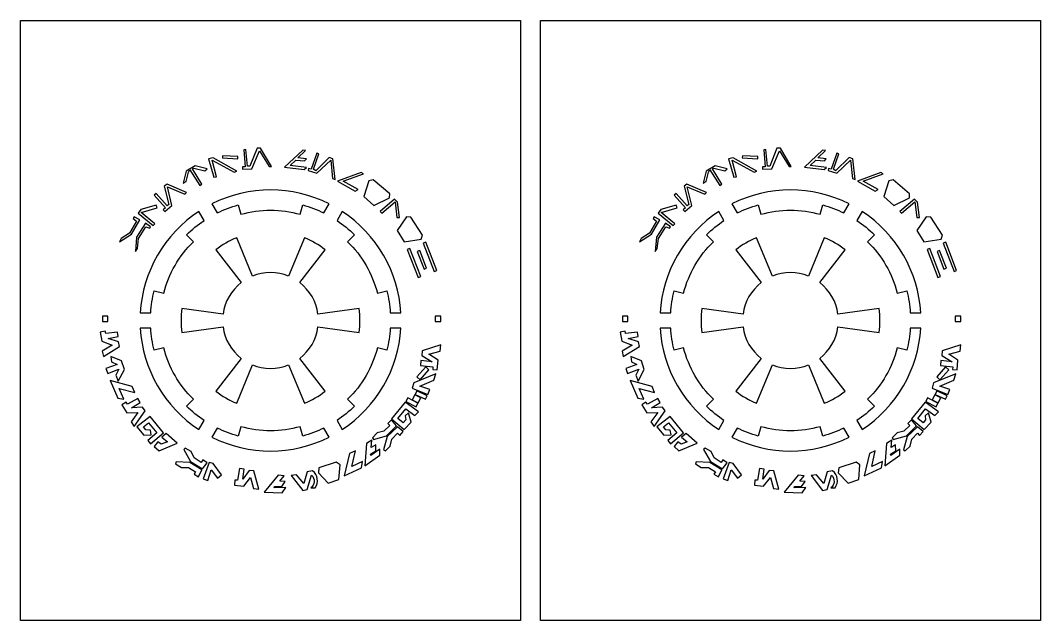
# Model space of a CAD drawing. Header units: millimetres. Extents: x -735 to -212, y 315 to 600.
# Drawn here: x -470.5 to -211.5, y 447.4 to 599.8 of the extents above; entities that cross this region are included whole.
import ezdxf

# ---------------------------------------------------------------- set-up
doc = ezdxf.new("R2010")
doc.units = ezdxf.units.MM
doc.layers.add('1', color=1, linetype='Continuous')

msp = doc.modelspace()

# ---------------------------------------------------------------- linework, layer by layer
at = {"layer": '1', "color": 1}
for p, q in [((-470.52, 447.39), (-470.52, 599.79)), ((-470.52, 599.79), (-343.52, 599.79)), ((-343.52, 599.79), (-343.52, 447.39)), ((-338.52, 447.39), (-338.52, 599.79)), ((-338.52, 599.79), (-211.52, 599.79)), ((-211.52, 599.79), (-211.52, 447.39)), ((-410.44, 567.31), (-412.24, 562.77)), ((-409.56, 567.33), (-410.44, 567.31)), ((-406.81, 562.69), (-409.56, 567.33)), ((-278.44, 567.31), (-280.24, 562.77)), ((-277.56, 567.33), (-278.44, 567.31)), ((-274.81, 562.69), (-277.56, 567.33)), ((-421.58, 564.91), (-422.74, 564.62)), ((-415.58, 561.54), (-421.58, 564.91)), ((-419.22, 565.42), (-419.25, 564.87)), ((-419.25, 564.87), (-415.31, 564.67)), ((-415.29, 565.22), (-419.22, 565.42)), ((-415.31, 564.67), (-415.29, 565.22)), ((-413.25, 566.98), (-413.8, 566.9)), ((-413.8, 566.9), (-413.44, 562.64)), ((-412.88, 562.78), (-413.25, 566.98)), ((-411.79, 562.14), (-409.83, 566.68)), ((-409.83, 566.68), (-407.38, 562.68)), ((-398.85, 566.84), (-403.49, 562.53)), ((-400.06, 564.86), (-398.11, 566.72)), ((-397.92, 564.64), (-400.06, 564.86)), ((-398.11, 566.72), (-398.85, 566.84)), ((-398.42, 564.14), (-397.92, 564.64)), ((-395.29, 566.08), (-396.7, 562.05)), ((-396.07, 561.98), (-394.76, 565.93)), ((-392.11, 564.95), (-395.55, 561.61)), ((-394.76, 565.93), (-395.29, 566.08)), ((-391.2, 564.63), (-392.11, 564.95)), ((-390.61, 559.36), (-391.2, 564.63)), ((-289.58, 564.91), (-290.74, 564.62)), ((-283.58, 561.54), (-289.58, 564.91)), ((-287.22, 565.42), (-287.25, 564.87)), ((-287.25, 564.87), (-283.31, 564.67)), ((-283.29, 565.22), (-287.22, 565.42)), ((-283.31, 564.67), (-283.29, 565.22)), ((-281.25, 566.98), (-281.8, 566.9)), ((-281.8, 566.9), (-281.44, 562.64)), ((-280.88, 562.78), (-281.25, 566.98)), ((-279.79, 562.14), (-277.83, 566.68)), ((-277.83, 566.68), (-275.38, 562.68)), ((-266.85, 566.84), (-271.49, 562.53)), ((-268.06, 564.86), (-266.11, 566.72)), ((-265.92, 564.64), (-268.06, 564.86)), ((-266.11, 566.72), (-266.85, 566.84)), ((-266.42, 564.14), (-265.92, 564.64)), ((-263.29, 566.08), (-264.7, 562.05)), ((-264.07, 561.98), (-262.76, 565.93)), ((-260.11, 564.95), (-263.55, 561.61)), ((-262.76, 565.93), (-263.29, 566.08)), ((-259.2, 564.63), (-260.11, 564.95)), ((-258.61, 559.36), (-259.2, 564.63)), ((-426.13, 562.89), (-428.45, 561.5)), ((-426.81, 562.12), (-426.48, 562.25)), ((-424.45, 558.19), (-426.81, 562.12)), ((-426.48, 562.25), (-423.7, 561.58)), ((-423.12, 562.12), (-426.13, 562.89)), ((-423.7, 561.58), (-423.12, 562.12)), ((-422.74, 564.62), (-421.38, 559.95)), ((-420.75, 560.09), (-421.82, 564.29)), ((-421.82, 564.29), (-416.25, 561.28)), ((-413.44, 562.64), (-414.13, 562.64)), ((-414.13, 562.64), (-414.13, 562.04)), ((-414.13, 562.04), (-411.79, 562.14)), ((-412.24, 562.77), (-412.88, 562.78)), ((-407.38, 562.68), (-406.81, 562.69)), ((-403.49, 562.53), (-398.44, 561.95)), ((-402.01, 562.94), (-400.62, 564.34)), ((-397.89, 562.43), (-402.01, 562.94)), ((-400.62, 564.34), (-398.42, 564.14)), ((-398.44, 561.95), (-397.89, 562.43)), ((-397.39, 562.21), (-397.49, 561.71)), ((-396.7, 562.05), (-397.39, 562.21)), ((-395.29, 560.99), (-391.74, 564.32)), ((-391.74, 564.32), (-391.25, 559.68)), ((-294.13, 562.89), (-296.45, 561.5)), ((-294.81, 562.12), (-294.48, 562.25)), ((-292.45, 558.19), (-294.81, 562.12)), ((-294.48, 562.25), (-291.7, 561.58)), ((-291.12, 562.12), (-294.13, 562.89)), ((-291.7, 561.58), (-291.12, 562.12)), ((-290.74, 564.62), (-289.38, 559.95)), ((-288.75, 560.09), (-289.82, 564.29)), ((-289.82, 564.29), (-284.25, 561.28)), ((-281.44, 562.64), (-282.13, 562.64)), ((-282.13, 562.64), (-282.13, 562.04)), ((-282.13, 562.04), (-279.79, 562.14)), ((-280.24, 562.77), (-280.88, 562.78)), ((-275.38, 562.68), (-274.81, 562.69)), ((-271.49, 562.53), (-266.44, 561.95)), ((-270.01, 562.94), (-268.62, 564.34)), ((-265.89, 562.43), (-270.01, 562.94)), ((-268.62, 564.34), (-266.42, 564.14)), ((-266.44, 561.95), (-265.89, 562.43)), ((-265.39, 562.21), (-265.49, 561.71)), ((-264.7, 562.05), (-265.39, 562.21)), ((-263.29, 560.99), (-259.74, 564.32)), ((-259.74, 564.32), (-259.25, 559.68)), ((-428.45, 561.5), (-429.19, 558.5)), ((-428.46, 558.86), (-427.84, 561.27)), ((-427.84, 561.27), (-427.48, 561.83)), ((-427.48, 561.83), (-424.98, 557.86)), ((-421.38, 559.95), (-420.75, 560.09)), ((-416.25, 561.28), (-415.58, 561.54)), ((-397.49, 561.71), (-395.29, 560.99)), ((-395.55, 561.61), (-396.07, 561.98)), ((-391.25, 559.68), (-390.61, 559.36)), ((-384.05, 561.17), (-389.98, 559.01)), ((-388.57, 559.01), (-383.45, 560.85)), ((-383.45, 560.85), (-384.05, 561.17)), ((-296.45, 561.5), (-297.19, 558.5)), ((-296.46, 558.86), (-295.84, 561.27)), ((-295.84, 561.27), (-295.48, 561.83)), ((-295.48, 561.83), (-292.98, 557.86)), ((-289.38, 559.95), (-288.75, 560.09)), ((-284.25, 561.28), (-283.58, 561.54)), ((-265.49, 561.71), (-263.29, 560.99)), ((-263.55, 561.61), (-264.07, 561.98)), ((-259.25, 559.68), (-258.61, 559.36)), ((-252.05, 561.17), (-257.98, 559.01)), ((-256.57, 559.01), (-251.45, 560.85)), ((-251.45, 560.85), (-252.05, 561.17)), ((-433.29, 558.22), (-434.01, 557.66)), ((-434.01, 557.66), (-432.86, 553.02)), ((-428.35, 556.06), (-433.29, 558.22)), ((-432.07, 552.79), (-433.21, 557.52)), ((-433.21, 557.52), (-428.8, 555.63)), ((-429.19, 558.5), (-428.46, 558.86)), ((-424.98, 557.86), (-424.45, 558.19)), ((-389.98, 559.01), (-385.49, 556.46)), ((-384.76, 556.84), (-388.57, 559.01)), ((-382.06, 559.06), (-383.32, 555.07)), ((-380.95, 559.31), (-382.06, 559.06)), ((-376.77, 555.75), (-380.95, 559.31)), ((-301.29, 558.22), (-302.01, 557.66)), ((-302.01, 557.66), (-300.86, 553.02)), ((-296.35, 556.06), (-301.29, 558.22)), ((-300.07, 552.79), (-301.21, 557.52)), ((-301.21, 557.52), (-296.8, 555.63)), ((-297.19, 558.5), (-296.46, 558.86)), ((-292.98, 557.86), (-292.45, 558.19)), ((-257.98, 559.01), (-253.49, 556.46)), ((-252.76, 556.84), (-256.57, 559.01)), ((-250.06, 559.06), (-251.32, 555.07)), ((-248.95, 559.31), (-250.06, 559.06)), ((-244.77, 555.75), (-248.95, 559.31)), ((-436.03, 555.87), (-436.54, 555.44)), ((-436.54, 555.44), (-433.65, 552.21)), ((-433.26, 552.72), (-436.03, 555.87)), ((-428.8, 555.63), (-428.35, 556.06)), ((-385.49, 556.46), (-384.76, 556.84)), ((-383.32, 555.07), (-380.8, 552.83)), ((-380.8, 552.83), (-376.82, 554.7)), ((-375.56, 554.36), (-379.22, 551.23)), ((-376.82, 554.7), (-376.77, 555.75)), ((-374.8, 553.65), (-375.56, 554.36)), ((-304.03, 555.87), (-304.54, 555.44)), ((-304.54, 555.44), (-301.65, 552.21)), ((-301.26, 552.72), (-304.03, 555.87)), ((-296.8, 555.63), (-296.35, 556.06)), ((-253.49, 556.46), (-252.76, 556.84)), ((-251.32, 555.07), (-248.8, 552.83)), ((-248.8, 552.83), (-244.82, 554.7)), ((-243.56, 554.36), (-247.22, 551.23)), ((-244.82, 554.7), (-244.77, 555.75)), ((-242.8, 553.65), (-243.56, 554.36)), ((-439.91, 551.75), (-440.63, 550.82)), ((-436.07, 552.85), (-439.91, 551.75)), ((-439.83, 550.99), (-435.82, 552.16)), ((-435.82, 552.16), (-436.07, 552.85)), ((-433.65, 552.21), (-434.27, 551.69)), ((-434.27, 551.69), (-433.86, 551.24)), ((-433.86, 551.24), (-432.07, 552.79)), ((-432.86, 553.02), (-433.26, 552.72)), ((-421.89, 553.21), (-420.55, 550.89)), ((-415.23, 552.93), (-414.56, 550.55)), ((-399.48, 550.55), (-398.81, 552.93)), ((-393.49, 550.89), (-392.15, 553.21)), ((-378.79, 550.83), (-375.41, 553.73)), ((-375.41, 553.73), (-374.93, 549.72)), ((-374.3, 549.74), (-374.8, 553.65)), ((-307.91, 551.75), (-308.63, 550.82)), ((-304.07, 552.85), (-307.91, 551.75)), ((-307.83, 550.99), (-303.82, 552.16)), ((-303.82, 552.16), (-304.07, 552.85)), ((-301.65, 552.21), (-302.27, 551.69)), ((-302.27, 551.69), (-301.86, 551.24)), ((-301.86, 551.24), (-300.07, 552.79)), ((-300.86, 553.02), (-301.26, 552.72)), ((-289.89, 553.21), (-288.55, 550.89)), ((-283.23, 552.93), (-282.56, 550.55)), ((-267.48, 550.55), (-266.81, 552.93)), ((-261.49, 550.89), (-260.15, 553.21)), ((-246.79, 550.83), (-243.41, 553.73)), ((-243.41, 553.73), (-242.93, 549.72)), ((-242.3, 549.74), (-242.8, 553.65)), ((-442.3, 545.47), (-440.22, 549.18)), ((-441.61, 549.92), (-441.86, 549.52)), ((-441.86, 549.52), (-441.06, 548.85)), ((-440.22, 549.18), (-441.61, 549.92)), ((-440.63, 550.82), (-436.8, 547.73)), ((-436.4, 548.17), (-439.83, 550.99)), ((-423.9, 548.96), (-425.23, 551.27)), ((-388.8, 551.27), (-390.14, 548.96)), ((-379.22, 551.23), (-378.79, 550.83)), ((-374.93, 549.72), (-374.3, 549.74)), ((-372.54, 549.92), (-374.9, 546.48)), ((-371.4, 549.84), (-372.54, 549.92)), ((-368.43, 545.23), (-371.4, 549.84)), ((-310.3, 545.47), (-308.22, 549.18)), ((-309.61, 549.92), (-309.86, 549.52)), ((-309.86, 549.52), (-309.06, 548.85)), ((-308.22, 549.18), (-309.61, 549.92)), ((-308.63, 550.82), (-304.8, 547.73)), ((-304.4, 548.17), (-307.83, 550.99)), ((-291.9, 548.96), (-293.23, 551.27)), ((-256.8, 551.27), (-258.14, 548.96)), ((-247.22, 551.23), (-246.79, 550.83)), ((-242.93, 549.72), (-242.3, 549.74)), ((-240.54, 549.92), (-242.9, 546.48)), ((-239.4, 549.84), (-240.54, 549.92)), ((-236.43, 545.23), (-239.4, 549.84)), ((-441.06, 548.85), (-442.85, 545.75)), ((-438.76, 548.3), (-441.07, 544.73)), ((-440.56, 544.37), (-438.66, 547.4)), ((-437.45, 547.41), (-438.76, 548.3)), ((-438.66, 547.4), (-437.69, 547)), ((-437.69, 547), (-437.45, 547.41)), ((-436.8, 547.73), (-436.4, 548.17)), ((-309.06, 548.85), (-310.85, 545.75)), ((-306.76, 548.3), (-309.07, 544.73)), ((-308.56, 544.37), (-306.66, 547.4)), ((-305.45, 547.41), (-306.76, 548.3)), ((-306.66, 547.4), (-305.69, 547)), ((-305.69, 547), (-305.45, 547.41)), ((-304.8, 547.73), (-304.4, 548.17)), ((-445.35, 543.57), (-442.3, 545.47)), ((-444.9, 544.38), (-445.35, 543.57)), ((-442.85, 545.75), (-444.9, 544.38)), ((-441.07, 544.73), (-441.33, 541.14)), ((-440.83, 541.91), (-440.56, 544.37)), ((-426.6, 543.6), (-428.33, 545.37)), ((-411.62, 534.85), (-415.61, 544.6)), ((-398.43, 544.6), (-402.42, 534.85)), ((-385.71, 545.37), (-387.44, 543.6)), ((-374.9, 546.48), (-373.13, 543.6)), ((-373.13, 543.6), (-368.78, 544.23)), ((-368.78, 544.23), (-368.43, 545.23)), ((-313.35, 543.57), (-310.3, 545.47)), ((-312.9, 544.38), (-313.35, 543.57)), ((-310.85, 545.75), (-312.9, 544.38)), ((-309.07, 544.73), (-309.33, 541.14)), ((-308.83, 541.91), (-308.56, 544.37)), ((-294.6, 543.6), (-296.33, 545.37)), ((-279.62, 534.85), (-283.61, 544.6)), ((-266.43, 544.6), (-270.42, 534.85)), ((-253.71, 545.37), (-255.44, 543.6)), ((-242.9, 546.48), (-241.13, 543.6)), ((-241.13, 543.6), (-236.78, 544.23)), ((-236.78, 544.23), (-236.43, 545.23)), ((-441.33, 541.14), (-440.83, 541.91)), ((-420.92, 541.53), (-414.47, 533.2)), ((-399.57, 533.2), (-393.12, 541.53)), ((-371.67, 541.88), (-372.33, 541.62)), ((-372.33, 541.62), (-369.57, 534.48)), ((-368.9, 534.74), (-371.67, 541.88)), ((-369.15, 541.37), (-369.79, 541.13)), ((-367.41, 536.88), (-369.15, 541.37)), ((-367.6, 543.45), (-368.26, 543.2)), ((-368.26, 543.2), (-365.5, 536.05)), ((-364.84, 536.31), (-367.6, 543.45)), ((-309.33, 541.14), (-308.83, 541.91)), ((-288.92, 541.53), (-282.47, 533.2)), ((-267.57, 533.2), (-261.12, 541.53)), ((-239.67, 541.88), (-240.33, 541.62)), ((-240.33, 541.62), (-237.57, 534.48)), ((-236.9, 534.74), (-239.67, 541.88)), ((-237.15, 541.37), (-237.79, 541.13)), ((-235.41, 536.88), (-237.15, 541.37)), ((-235.6, 543.45), (-236.26, 543.2)), ((-236.26, 543.2), (-233.5, 536.05)), ((-232.84, 536.31), (-235.6, 543.45)), ((-369.79, 541.13), (-368.05, 536.63)), ((-237.79, 541.13), (-236.05, 536.63)), ((-368.05, 536.63), (-367.41, 536.88)), ((-365.5, 536.05), (-364.84, 536.31)), ((-236.05, 536.63), (-235.41, 536.88)), ((-233.5, 536.05), (-232.84, 536.31)), ((-369.57, 534.48), (-368.9, 534.74)), ((-237.57, 534.48), (-236.9, 534.74)), ((-436.54, 531.15), (-434.14, 530.54)), ((-379.9, 530.54), (-377.5, 531.15)), ((-304.54, 531.15), (-302.14, 530.54)), ((-247.9, 530.54), (-245.5, 531.15)), ((-419.07, 525.23), (-429.51, 526.65)), ((-384.53, 526.65), (-394.97, 525.23)), ((-287.07, 525.23), (-297.51, 526.65)), ((-252.53, 526.65), (-262.97, 525.23)), ((-449.7, 524.66), (-449.7, 523.3)), ((-448.3, 524.66), (-449.7, 524.66)), ((-449.7, 523.3), (-448.3, 523.3)), ((-448.3, 523.3), (-448.3, 524.66)), ((-440.1, 525.52), (-437.43, 525.52)), ((-376.61, 525.52), (-373.94, 525.52)), ((-365.18, 524.66), (-365.18, 523.3)), ((-363.78, 524.66), (-365.18, 524.66)), ((-365.18, 523.3), (-363.78, 523.3)), ((-363.78, 523.3), (-363.78, 524.66)), ((-317.7, 524.66), (-317.7, 523.3)), ((-316.3, 524.66), (-317.7, 524.66)), ((-317.7, 523.3), (-316.3, 523.3)), ((-316.3, 523.3), (-316.3, 524.66)), ((-308.1, 525.52), (-305.43, 525.52)), ((-244.61, 525.52), (-241.94, 525.52)), ((-233.18, 524.66), (-233.18, 523.3)), ((-231.78, 524.66), (-233.18, 524.66)), ((-233.18, 523.3), (-231.78, 523.3)), ((-231.78, 523.3), (-231.78, 524.66)), ((-449.02, 520.92), (-450.26, 520.67)), ((-450.26, 520.67), (-449.85, 518.35)), ((-448.86, 520.3), (-449.02, 520.92)), ((-445.86, 520.65), (-448.86, 520.3)), ((-445.7, 519.49), (-445.86, 520.65)), ((-437.43, 521.66), (-440.1, 521.66)), ((-429.51, 520.53), (-419.07, 521.95)), ((-394.97, 521.95), (-384.53, 520.53)), ((-373.94, 521.66), (-376.61, 521.66)), ((-317.02, 520.92), (-318.26, 520.67)), ((-318.26, 520.67), (-317.85, 518.35)), ((-316.86, 520.3), (-317.02, 520.92)), ((-313.86, 520.65), (-316.86, 520.3)), ((-313.7, 519.49), (-313.86, 520.65)), ((-305.43, 521.66), (-308.1, 521.66)), ((-297.51, 520.53), (-287.07, 521.95)), ((-262.97, 521.95), (-252.53, 520.53)), ((-241.94, 521.66), (-244.61, 521.66)), ((-449.85, 518.35), (-447.22, 517.3)), ((-448.24, 519.04), (-445.7, 519.49)), ((-445.61, 518.15), (-448.24, 519.04)), ((-445.37, 517.01), (-445.61, 518.15)), ((-317.85, 518.35), (-315.22, 517.3)), ((-316.24, 519.04), (-313.7, 519.49)), ((-313.61, 518.15), (-316.24, 519.04)), ((-313.37, 517.01), (-313.61, 518.15)), ((-447.22, 517.3), (-449.74, 515.78)), ((-449.74, 515.78), (-449.46, 514.41)), ((-449.46, 514.41), (-445.37, 517.01)), ((-434.14, 516.64), (-436.54, 516.03)), ((-377.5, 516.03), (-379.9, 516.64)), ((-368.54, 515.93), (-368.57, 514.72)), ((-363.78, 517.44), (-368.54, 515.93)), ((-366.8, 515.04), (-363.96, 515.8)), ((-363.96, 515.8), (-363.78, 517.44)), ((-315.22, 517.3), (-317.74, 515.78)), ((-317.74, 515.78), (-317.46, 514.41)), ((-317.46, 514.41), (-313.37, 517.01)), ((-302.14, 516.64), (-304.54, 516.03)), ((-245.5, 516.03), (-247.9, 516.64)), ((-236.54, 515.93), (-236.57, 514.72)), ((-231.78, 517.44), (-236.54, 515.93)), ((-234.8, 515.04), (-231.96, 515.8)), ((-231.96, 515.8), (-231.78, 517.44)), ((-444.88, 513.36), (-447.58, 514.42)), ((-447.58, 514.42), (-447.38, 513.11)), ((-447.38, 513.11), (-445.99, 512.38)), ((-444.13, 511.19), (-444.88, 513.36)), ((-414.47, 513.98), (-420.92, 505.65)), ((-393.12, 505.65), (-399.57, 513.98)), ((-368.82, 513.46), (-368.92, 512.2)), ((-366, 513.13), (-368.82, 513.46)), ((-368.57, 514.72), (-366, 513.13)), ((-364.49, 513.48), (-366.8, 515.04)), ((-364.74, 511.09), (-364.49, 513.48)), ((-312.88, 513.36), (-315.58, 514.42)), ((-315.58, 514.42), (-315.38, 513.11)), ((-315.38, 513.11), (-313.99, 512.38)), ((-312.13, 511.19), (-312.88, 513.36)), ((-282.47, 513.98), (-288.92, 505.65)), ((-261.12, 505.65), (-267.57, 513.98)), ((-236.82, 513.46), (-236.92, 512.2)), ((-234, 513.13), (-236.82, 513.46)), ((-236.57, 514.72), (-234, 513.13)), ((-232.49, 513.48), (-234.8, 515.04)), ((-232.74, 511.09), (-232.49, 513.48)), ((-445.99, 512.38), (-448.84, 511.44)), ((-448.84, 511.44), (-448.36, 510.16)), ((-448.36, 510.16), (-445.51, 511.22)), ((-445.51, 511.22), (-446.32, 509.71)), ((-445.72, 508.19), (-444.13, 511.19)), ((-415.61, 502.58), (-411.62, 512.33)), ((-402.42, 512.33), (-398.43, 502.58)), ((-367.62, 511.8), (-369.89, 509.31)), ((-369.07, 508.56), (-366.8, 511.05)), ((-368.92, 512.2), (-365.82, 511.82)), ((-366.8, 511.05), (-367.62, 511.8)), ((-365.82, 511.82), (-365.85, 511.19)), ((-365.85, 511.19), (-364.74, 511.09)), ((-313.99, 512.38), (-316.84, 511.44)), ((-316.84, 511.44), (-316.36, 510.16)), ((-316.36, 510.16), (-313.51, 511.22)), ((-313.51, 511.22), (-314.32, 509.71)), ((-313.72, 508.19), (-312.13, 511.19)), ((-283.61, 502.58), (-279.62, 512.33)), ((-270.42, 512.33), (-266.43, 502.58)), ((-235.62, 511.8), (-237.89, 509.31)), ((-237.07, 508.56), (-234.8, 511.05)), ((-236.92, 512.2), (-233.82, 511.82)), ((-234.8, 511.05), (-235.62, 511.8)), ((-233.82, 511.82), (-233.85, 511.19)), ((-233.85, 511.19), (-232.74, 511.09)), ((-447.7, 508.37), (-445.81, 503.9)), ((-442.15, 506.87), (-447.7, 508.37)), ((-446.32, 509.71), (-445.72, 508.19)), ((-370.67, 507.77), (-371.08, 506.44)), ((-365.05, 510.02), (-370.67, 507.77)), ((-369.89, 509.31), (-369.07, 508.56)), ((-369.11, 506.92), (-365.56, 508.48)), ((-365.56, 508.48), (-365.05, 510.02)), ((-315.7, 508.37), (-313.81, 503.9)), ((-310.15, 506.87), (-315.7, 508.37)), ((-314.32, 509.71), (-313.72, 508.19)), ((-238.67, 507.77), (-239.08, 506.44)), ((-233.05, 510.02), (-238.67, 507.77)), ((-237.89, 509.31), (-237.07, 508.56)), ((-237.11, 506.92), (-233.56, 508.48)), ((-233.56, 508.48), (-233.05, 510.02)), ((-444.26, 503.63), (-445.44, 506.36)), ((-445.44, 506.36), (-441.51, 505.34)), ((-441.51, 505.34), (-442.15, 506.87)), ((-371.08, 506.44), (-367.07, 504.8)), ((-369.89, 505.73), (-370.32, 504.84)), ((-367.25, 504.47), (-369.89, 505.73)), ((-366.54, 506.08), (-369.11, 506.92)), ((-367.07, 504.8), (-366.54, 506.08)), ((-312.26, 503.63), (-313.44, 506.36)), ((-313.44, 506.36), (-309.51, 505.34)), ((-309.51, 505.34), (-310.15, 506.87)), ((-239.08, 506.44), (-235.07, 504.8)), ((-237.89, 505.73), (-238.32, 504.84)), ((-235.25, 504.47), (-237.89, 505.73)), ((-234.54, 506.08), (-237.11, 506.92)), ((-235.07, 504.8), (-234.54, 506.08)), ((-445.81, 503.9), (-444.26, 503.63)), ((-443.7, 502.87), (-444.76, 502.18)), ((-443.32, 502.36), (-443.7, 502.87)), ((-440.67, 503.81), (-443.32, 502.36)), ((-442.28, 501.42), (-440.08, 502.8)), ((-440.08, 502.8), (-440.67, 503.81)), ((-428.33, 501.81), (-426.6, 503.58)), ((-387.44, 503.58), (-385.71, 501.81)), ((-372.85, 502.84), (-376.3, 498.65)), ((-369.47, 500.39), (-372.85, 502.84)), ((-372.2, 503.96), (-372.68, 503.06)), ((-372.68, 503.06), (-370.06, 501.66)), ((-369.59, 502.56), (-372.2, 503.96)), ((-370.41, 504.75), (-371.06, 503.48)), ((-371.06, 503.48), (-369.51, 502.68)), ((-368.85, 503.95), (-370.41, 504.75)), ((-370.32, 504.84), (-367.67, 503.58)), ((-370.06, 501.66), (-369.59, 502.56)), ((-369.51, 502.68), (-368.85, 503.95)), ((-367.67, 503.58), (-367.25, 504.47)), ((-313.81, 503.9), (-312.26, 503.63)), ((-311.7, 502.87), (-312.76, 502.18)), ((-311.32, 502.36), (-311.7, 502.87)), ((-308.67, 503.81), (-311.32, 502.36)), ((-310.28, 501.42), (-308.08, 502.8)), ((-308.08, 502.8), (-308.67, 503.81)), ((-296.33, 501.81), (-294.6, 503.58)), ((-255.44, 503.58), (-253.71, 501.81)), ((-240.85, 502.84), (-244.3, 498.65)), ((-237.47, 500.39), (-240.85, 502.84)), ((-240.2, 503.96), (-240.68, 503.06)), ((-240.68, 503.06), (-238.06, 501.66)), ((-237.59, 502.56), (-240.2, 503.96)), ((-238.41, 504.75), (-239.06, 503.48)), ((-239.06, 503.48), (-237.51, 502.68)), ((-236.85, 503.95), (-238.41, 504.75)), ((-238.32, 504.84), (-235.67, 503.58)), ((-238.06, 501.66), (-237.59, 502.56)), ((-237.51, 502.68), (-236.85, 503.95)), ((-235.67, 503.58), (-235.25, 504.47)), ((-444.76, 502.18), (-443.5, 500.18)), ((-443.5, 500.18), (-440.67, 500.19)), ((-440.67, 500.19), (-442.43, 497.84)), ((-439.5, 501.59), (-442.28, 501.42)), ((-441.66, 496.68), (-438.85, 500.62)), ((-438.85, 500.62), (-439.5, 501.59)), ((-374.66, 498.73), (-372.7, 501.17)), ((-371.97, 500.17), (-372.8, 499.36)), ((-372.7, 501.17), (-370.35, 499.43)), ((-371.34, 497.8), (-371.97, 500.17)), ((-370.35, 499.43), (-369.47, 500.39)), ((-312.76, 502.18), (-311.5, 500.18)), ((-311.5, 500.18), (-308.67, 500.19)), ((-308.67, 500.19), (-310.43, 497.84)), ((-307.5, 501.59), (-310.28, 501.42)), ((-309.66, 496.68), (-306.85, 500.62)), ((-306.85, 500.62), (-307.5, 501.59)), ((-242.66, 498.73), (-240.7, 501.17)), ((-239.97, 500.17), (-240.8, 499.36)), ((-240.7, 501.17), (-238.35, 499.43)), ((-239.34, 497.8), (-239.97, 500.17)), ((-238.35, 499.43), (-237.47, 500.39)), ((-442.43, 497.84), (-441.66, 496.68)), ((-437.57, 499.25), (-440.95, 496.57)), ((-439.26, 496.57), (-437.98, 497.58)), ((-437.98, 497.58), (-435.86, 495.09)), ((-434.17, 495.09), (-437.57, 499.25)), ((-425.23, 495.91), (-423.9, 498.22)), ((-390.14, 498.22), (-388.8, 495.91)), ((-376.28, 498.33), (-377.24, 497.45)), ((-377.24, 497.45), (-376.71, 496.92)), ((-376.3, 498.65), (-373.1, 495.88)), ((-375.05, 496.86), (-376.28, 498.33)), ((-373.33, 497.59), (-374.66, 498.73)), ((-372.7, 498.38), (-373.33, 497.59)), ((-373.1, 495.88), (-371.34, 497.8)), ((-372.8, 499.36), (-372.7, 498.38)), ((-310.43, 497.84), (-309.66, 496.68)), ((-305.57, 499.25), (-308.95, 496.57)), ((-307.26, 496.57), (-305.98, 497.58)), ((-305.98, 497.58), (-303.86, 495.09)), ((-302.17, 495.09), (-305.57, 499.25)), ((-293.23, 495.91), (-291.9, 498.22)), ((-258.14, 498.22), (-256.8, 495.91)), ((-244.28, 498.33), (-245.24, 497.45)), ((-245.24, 497.45), (-244.71, 496.92)), ((-244.3, 498.65), (-241.1, 495.88)), ((-243.05, 496.86), (-244.28, 498.33)), ((-241.33, 497.59), (-242.66, 498.73)), ((-240.7, 498.38), (-241.33, 497.59)), ((-241.1, 495.88), (-239.34, 497.8)), ((-240.8, 499.36), (-240.7, 498.38)), ((-440.95, 496.57), (-439.21, 494.48)), ((-438.66, 495.84), (-439.26, 496.57)), ((-437.52, 495.77), (-438.66, 495.84)), ((-435.86, 495.09), (-438.15, 493.15)), ((-437.3, 494.56), (-437.52, 495.77)), ((-437.45, 492.26), (-434.17, 495.09)), ((-433.52, 494.87), (-434.65, 493.99)), ((-430.72, 492.43), (-433.52, 494.87)), ((-420.55, 496.29), (-421.89, 493.97)), ((-414.56, 496.63), (-415.23, 494.25)), ((-398.81, 494.25), (-399.48, 496.63)), ((-392.15, 493.97), (-393.49, 496.29)), ((-379.97, 495.07), (-381.16, 493.81)), ((-378.23, 495.46), (-379.97, 495.07)), ((-376.71, 496.92), (-378.23, 495.46)), ((-377.55, 494.3), (-375.05, 496.86)), ((-374.8, 496.61), (-377.37, 494.11)), ((-376.21, 493.43), (-374.75, 494.95)), ((-373.33, 495.37), (-374.8, 496.61)), ((-374.75, 494.95), (-374.22, 494.42)), ((-374.22, 494.42), (-373.33, 495.37)), ((-308.95, 496.57), (-307.21, 494.48)), ((-306.66, 495.84), (-307.26, 496.57)), ((-305.52, 495.77), (-306.66, 495.84)), ((-303.86, 495.09), (-306.15, 493.15)), ((-305.3, 494.56), (-305.52, 495.77)), ((-305.45, 492.26), (-302.17, 495.09)), ((-301.52, 494.87), (-302.65, 493.99)), ((-298.72, 492.43), (-301.52, 494.87)), ((-288.55, 496.29), (-289.89, 493.97)), ((-282.56, 496.63), (-283.23, 494.25)), ((-266.81, 494.25), (-267.48, 496.63)), ((-260.15, 493.97), (-261.49, 496.29)), ((-247.97, 495.07), (-249.16, 493.81)), ((-246.23, 495.46), (-247.97, 495.07)), ((-244.71, 496.92), (-246.23, 495.46)), ((-245.55, 494.3), (-243.05, 496.86)), ((-242.8, 496.61), (-245.37, 494.11)), ((-244.21, 493.43), (-242.75, 494.95)), ((-241.33, 495.37), (-242.8, 496.61)), ((-242.75, 494.95), (-242.22, 494.42)), ((-242.22, 494.42), (-241.33, 495.37)), ((-439.21, 494.48), (-437.3, 494.56)), ((-438.15, 493.15), (-437.45, 492.26)), ((-435.63, 492.81), (-436.54, 491.62)), ((-434.78, 492.15), (-435.63, 492.81)), ((-435.33, 490.51), (-430.72, 492.43)), ((-433.21, 492.81), (-434.78, 492.15)), ((-434.65, 493.99), (-433.21, 492.81)), ((-382.64, 492.34), (-383.09, 486.69)), ((-381.28, 493.2), (-382.64, 492.34)), ((-381.43, 491.36), (-381.28, 493.2)), ((-381.16, 493.81), (-380.91, 493.36)), ((-380.91, 493.36), (-377.55, 494.3)), ((-377.37, 494.11), (-378.32, 490.76)), ((-376.61, 491.69), (-376.21, 493.43)), ((-307.21, 494.48), (-305.3, 494.56)), ((-306.15, 493.15), (-305.45, 492.26)), ((-303.63, 492.81), (-304.54, 491.62)), ((-302.78, 492.15), (-303.63, 492.81)), ((-303.33, 490.51), (-298.72, 492.43)), ((-301.21, 492.81), (-302.78, 492.15)), ((-302.65, 493.99), (-301.21, 492.81)), ((-250.64, 492.34), (-251.09, 486.69)), ((-249.28, 493.2), (-250.64, 492.34)), ((-249.43, 491.36), (-249.28, 493.2)), ((-249.16, 493.81), (-248.91, 493.36)), ((-248.91, 493.36), (-245.55, 494.3)), ((-245.37, 494.11), (-246.32, 490.76)), ((-244.61, 491.69), (-244.21, 493.43)), ((-436.54, 491.62), (-435.33, 490.51)), ((-428.68, 491.15), (-429.06, 490.8)), ((-429.06, 490.8), (-427.35, 487.77)), ((-427.18, 490.3), (-428.68, 491.15)), ((-426.38, 488.7), (-427.18, 490.3)), ((-386.99, 489.78), (-388.32, 484.19)), ((-385.48, 490.46), (-386.99, 489.78)), ((-386.38, 486.5), (-385.48, 490.46)), ((-381.61, 489.69), (-380.3, 490.5)), ((-381.58, 489.34), (-381.61, 489.69)), ((-379.24, 490.95), (-381.58, 489.34)), ((-380.32, 492.06), (-381.43, 491.36)), ((-380.3, 490.5), (-380.32, 492.06)), ((-379.29, 489.39), (-379.24, 490.95)), ((-378.32, 490.76), (-377.87, 490.51)), ((-377.87, 490.51), (-376.61, 491.69)), ((-304.54, 491.62), (-303.33, 490.51)), ((-296.68, 491.15), (-297.06, 490.8)), ((-297.06, 490.8), (-295.35, 487.77)), ((-295.18, 490.3), (-296.68, 491.15)), ((-294.38, 488.7), (-295.18, 490.3)), ((-254.99, 489.78), (-256.32, 484.19)), ((-253.48, 490.46), (-254.99, 489.78)), ((-254.38, 486.5), (-253.48, 490.46)), ((-249.61, 489.69), (-248.3, 490.5)), ((-249.58, 489.34), (-249.61, 489.69)), ((-247.24, 490.95), (-249.58, 489.34)), ((-248.32, 492.06), (-249.43, 491.36)), ((-248.3, 490.5), (-248.32, 492.06)), ((-247.29, 489.39), (-247.24, 490.95)), ((-246.32, 490.76), (-245.87, 490.51)), ((-245.87, 490.51), (-244.61, 491.69)), ((-430.97, 487.67), (-431.11, 487.17)), ((-431.11, 487.17), (-429.65, 486.23)), ((-427.49, 487.54), (-430.97, 487.67)), ((-424.45, 485.64), (-427.49, 487.54)), ((-427.35, 487.77), (-424.26, 485.94)), ((-424.6, 487.57), (-426.38, 488.7)), ((-424.21, 488.21), (-424.6, 487.57)), ((-424.26, 485.94), (-423.13, 487.49)), ((-423.13, 487.49), (-424.21, 488.21)), ((-422.6, 487.56), (-424.14, 483.38)), ((-421.57, 487.24), (-422.6, 487.56)), ((-419.45, 484.44), (-421.57, 487.24)), ((-390.34, 487.66), (-394.73, 486.15)), ((-389.38, 486.96), (-390.34, 487.66)), ((-389.64, 483.2), (-389.38, 486.96)), ((-383.69, 487.77), (-386.38, 486.5)), ((-383.91, 486.2), (-383.69, 487.77)), ((-383.09, 486.69), (-379.29, 489.39)), ((-298.97, 487.67), (-299.11, 487.17)), ((-299.11, 487.17), (-297.65, 486.23)), ((-295.49, 487.54), (-298.97, 487.67)), ((-292.45, 485.64), (-295.49, 487.54)), ((-295.35, 487.77), (-292.26, 485.94)), ((-292.6, 487.57), (-294.38, 488.7)), ((-292.21, 488.21), (-292.6, 487.57)), ((-292.26, 485.94), (-291.13, 487.49)), ((-291.13, 487.49), (-292.21, 488.21)), ((-290.6, 487.56), (-292.14, 483.38)), ((-289.57, 487.24), (-290.6, 487.56)), ((-287.45, 484.44), (-289.57, 487.24)), ((-258.34, 487.66), (-262.73, 486.15)), ((-257.38, 486.96), (-258.34, 487.66)), ((-257.64, 483.2), (-257.38, 486.96)), ((-251.69, 487.77), (-254.38, 486.5)), ((-251.91, 486.2), (-251.69, 487.77)), ((-251.09, 486.69), (-247.29, 489.39)), ((-429.65, 486.23), (-427.87, 486.25)), ((-427.87, 486.25), (-426.05, 485.19)), ((-426.05, 485.19), (-426.44, 484.55)), ((-426.44, 484.55), (-425.3, 483.93)), ((-425.3, 483.93), (-424.45, 485.64)), ((-422.96, 483), (-422.05, 485.7)), ((-422.05, 485.7), (-420.46, 483.53)), ((-420.46, 483.53), (-419.45, 484.44)), ((-414.89, 486.01), (-415.42, 483.04)), ((-413.73, 485.84), (-414.89, 486.01)), ((-414.03, 483.27), (-413.73, 485.84)), ((-412.42, 485.53), (-414.03, 483.27)), ((-411.26, 485.43), (-412.42, 485.53)), ((-409.95, 480.77), (-411.26, 485.43)), ((-400.41, 484.38), (-401.8, 484.22)), ((-398.57, 482.18), (-400.41, 484.38)), ((-397.69, 485.16), (-398.57, 482.18)), ((-396.33, 485.38), (-397.69, 485.16)), ((-394.73, 486.15), (-394.88, 484.94)), ((-394.88, 484.94), (-392.41, 482.25)), ((-388.32, 484.19), (-383.91, 486.2)), ((-297.65, 486.23), (-295.87, 486.25)), ((-295.87, 486.25), (-294.05, 485.19)), ((-294.05, 485.19), (-294.44, 484.55)), ((-294.44, 484.55), (-293.3, 483.93)), ((-293.3, 483.93), (-292.45, 485.64)), ((-290.96, 483), (-290.05, 485.7)), ((-290.05, 485.7), (-288.46, 483.53)), ((-288.46, 483.53), (-287.45, 484.44)), ((-282.89, 486.01), (-283.42, 483.04)), ((-281.73, 485.84), (-282.89, 486.01)), ((-282.03, 483.27), (-281.73, 485.84)), ((-280.42, 485.53), (-282.03, 483.27)), ((-279.26, 485.43), (-280.42, 485.53)), ((-277.95, 480.77), (-279.26, 485.43)), ((-268.41, 484.38), (-269.8, 484.22)), ((-266.57, 482.18), (-268.41, 484.38)), ((-265.69, 485.16), (-266.57, 482.18)), ((-264.33, 485.38), (-265.69, 485.16)), ((-262.73, 486.15), (-262.88, 484.94)), ((-262.88, 484.94), (-260.41, 482.25)), ((-256.32, 484.19), (-251.91, 486.2)), ((-424.14, 483.38), (-422.96, 483)), ((-416.05, 483.06), (-416.17, 481.8)), ((-416.17, 481.8), (-413.83, 481.53)), ((-415.42, 483.04), (-416.05, 483.06)), ((-413.83, 481.53), (-412.07, 483.74)), ((-412.07, 483.74), (-411.33, 480.9)), ((-405.1, 484.29), (-408.6, 480)), ((-403.56, 484.19), (-405.1, 484.29)), ((-404.67, 482.77), (-403.56, 484.19)), ((-403.28, 482.75), (-404.67, 482.77)), ((-404.19, 481.44), (-403.28, 482.75)), ((-401.8, 484.22), (-398.85, 480.44)), ((-397.71, 480.64), (-396.6, 484.32)), ((-392.41, 482.25), (-389.64, 483.2)), ((-292.14, 483.38), (-290.96, 483)), ((-284.05, 483.06), (-284.17, 481.8)), ((-284.17, 481.8), (-281.83, 481.53)), ((-283.42, 483.04), (-284.05, 483.06)), ((-281.83, 481.53), (-280.07, 483.74)), ((-280.07, 483.74), (-279.33, 480.9)), ((-273.1, 484.29), (-276.6, 480)), ((-271.56, 484.19), (-273.1, 484.29)), ((-272.67, 482.77), (-271.56, 484.19)), ((-271.28, 482.75), (-272.67, 482.77)), ((-272.19, 481.44), (-271.28, 482.75)), ((-269.8, 484.22), (-266.85, 480.44)), ((-265.71, 480.64), (-264.6, 484.32)), ((-260.41, 482.25), (-257.64, 483.2)), ((-411.33, 480.9), (-409.95, 480.77)), ((-408.6, 480), (-404.04, 479.85)), ((-406.11, 481.14), (-405.98, 481.46)), ((-403.16, 481.21), (-406.11, 481.14)), ((-405.98, 481.46), (-404.19, 481.44)), ((-404.04, 479.85), (-403.16, 481.21)), ((-398.85, 480.44), (-397.71, 480.64)), ((-396.78, 481.07), (-395.7, 481.14)), ((-279.33, 480.9), (-277.95, 480.77)), ((-276.6, 480), (-272.04, 479.85)), ((-274.11, 481.14), (-273.98, 481.46)), ((-271.16, 481.21), (-274.11, 481.14)), ((-273.98, 481.46), (-272.19, 481.44)), ((-272.04, 479.85), (-271.16, 481.21)), ((-266.85, 480.44), (-265.71, 480.64)), ((-264.78, 481.07), (-263.7, 481.14)), ((-343.52, 447.39), (-470.52, 447.39)), ((-211.52, 447.39), (-338.52, 447.39))]:
    msp.add_line(p, q, dxfattribs=at)
for centre, radius, start, end in [((-407.02, 523.59), 33.14, 63.3442, 116.6558), ((-275.02, 523.59), 33.14, 63.3442, 116.6558), ((-407.02, 523.59), 33.14, 123.3442, 176.6558), ((-407.02, 523.59), 33.14, 3.3442, 56.6558), ((-275.02, 523.59), 33.14, 123.3442, 176.6558), ((-275.02, 523.59), 33.14, 3.3442, 56.6558), ((-407.02, 523.59), 22.7, 112.2431, 127.7569), ((-407.02, 523.59), 22.7, 52.2431, 67.7569), ((-275.02, 523.59), 22.7, 112.2431, 127.7569), ((-275.02, 523.59), 22.7, 52.2431, 67.7569), ((-407.02, 523.59), 12.16, 67.7569, 112.2431), ((-275.02, 523.59), 12.16, 67.7569, 112.2431), ((-407.02, 523.59), 12.16, 127.7569, 172.2431), ((-407.02, 523.59), 12.16, 7.7569, 52.2431), ((-275.02, 523.59), 12.16, 127.7569, 172.2431), ((-275.02, 523.59), 12.16, 7.7569, 52.2431), ((-407.02, 523.59), 22.7, 172.2431, 187.7569), ((-407.02, 523.59), 22.7, 352.2431, 7.7569), ((-275.02, 523.59), 22.7, 172.2431, 187.7569), ((-275.02, 523.59), 22.7, 352.2431, 7.7569), ((-407.02, 523.59), 33.14, 183.3442, 236.6558), ((-407.02, 523.59), 12.16, 187.7569, 232.2431), ((-407.02, 523.59), 12.16, 307.7569, 352.2431), ((-407.02, 523.59), 33.14, 303.3442, 356.6558), ((-275.02, 523.59), 33.14, 183.3442, 236.6558), ((-275.02, 523.59), 12.16, 187.7569, 232.2431), ((-275.02, 523.59), 12.16, 307.7569, 352.2431), ((-275.02, 523.59), 33.14, 303.3442, 356.6558), ((-407.02, 523.59), 12.16, 247.7569, 292.2431), ((-275.02, 523.59), 12.16, 247.7569, 292.2431), ((-407.02, 523.59), 22.7, 232.2431, 247.7569), ((-407.02, 523.59), 22.7, 292.2431, 307.7569), ((-275.02, 523.59), 22.7, 232.2431, 247.7569), ((-275.02, 523.59), 22.7, 292.2431, 307.7569), ((-407.02, 523.59), 33.14, 243.3442, 296.6558), ((-275.02, 523.59), 33.14, 243.3442, 296.6558), ((-398.19, 482.94), 3.08, 324.2299, 52.6605), ((-266.19, 482.94), 3.08, 324.2299, 52.6605)]:
    msp.add_arc(centre, radius, start, end, dxfattribs=at)
at = {"layer": '1', "color": 1, "extrusion": (6.12323e-17, -1.83697e-16, -1)}
for centre, radius, start, end in [((407.02, 523.59), 30.47, 63.6375, 74.3715), ((407.02, 523.59), 28, 74.3715, 105.6285), ((407.02, 523.59), 30.47, 105.6285, 116.3625), ((407.02, 523.59), 30.47, 45.6285, 56.3625), ((407.02, 523.59), 30.47, 123.6375, 134.3715), ((407.02, 523.59), 28, 14.3715, 45.6285), ((407.02, 523.59), 28, 134.3715, 165.6285), ((407.02, 523.59), 30.47, 3.6375, 14.3715), ((407.02, 523.59), 30.47, 165.6285, 176.3625), ((407.02, 523.59), 30.47, 345.6285, 356.3625), ((407.02, 523.59), 30.47, 183.6375, 194.3715), ((407.02, 523.59), 28, 314.3715, 345.6285), ((407.02, 523.59), 28, 194.3715, 225.6285), ((407.02, 523.59), 30.47, 303.6375, 314.3715), ((407.02, 523.59), 30.47, 225.6285, 236.3625), ((407.02, 523.59), 30.47, 285.6285, 296.3625), ((407.02, 523.59), 28, 254.3715, 285.6285), ((407.02, 523.59), 30.47, 243.6375, 254.3715), ((398.08, 482.77), 2.14, 133.5421, 232.6699)]:
    msp.add_arc(centre, radius, start, end, dxfattribs=at)
at = {"layer": '1', "color": 1, "extrusion": (1.22465e-16, -1.83697e-16, -1)}
for centre, radius, start, end in [((275.02, 523.59), 30.47, 63.6375, 74.3715), ((275.02, 523.59), 28, 74.3715, 105.6285), ((275.02, 523.59), 30.47, 105.6285, 116.3625), ((275.02, 523.59), 30.47, 45.6285, 56.3625), ((275.02, 523.59), 30.47, 123.6375, 134.3715), ((275.02, 523.59), 28, 14.3715, 45.6285), ((275.02, 523.59), 28, 134.3715, 165.6285), ((275.02, 523.59), 30.47, 3.6375, 14.3715), ((275.02, 523.59), 30.47, 165.6285, 176.3625), ((275.02, 523.59), 30.47, 345.6285, 356.3625), ((275.02, 523.59), 30.47, 183.6375, 194.3715), ((275.02, 523.59), 28, 314.3715, 345.6285), ((275.02, 523.59), 28, 194.3715, 225.6285), ((275.02, 523.59), 30.47, 303.6375, 314.3715), ((275.02, 523.59), 30.47, 225.6285, 236.3625), ((275.02, 523.59), 30.47, 285.6285, 296.3625), ((275.02, 523.59), 28, 254.3715, 285.6285), ((275.02, 523.59), 30.47, 243.6375, 254.3715), ((266.08, 482.77), 2.14, 133.5421, 232.6699)]:
    msp.add_arc(centre, radius, start, end, dxfattribs=at)

doc.saveas('drawing.dxf')
